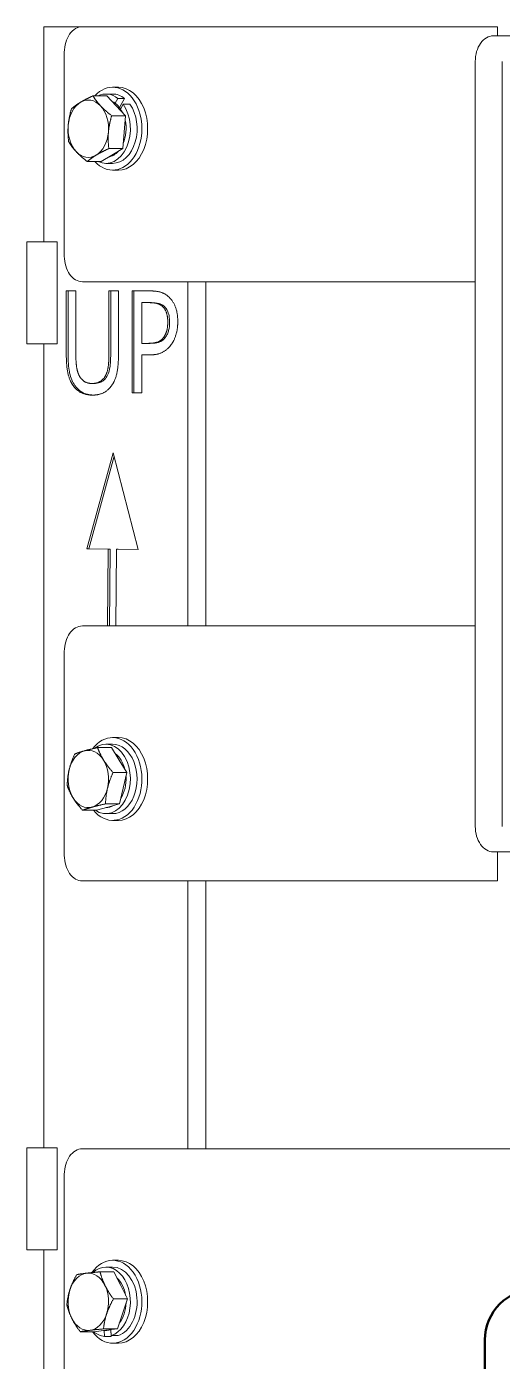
# Model space of a CAD drawing. Header units: inches. Extents: x 20 to 536, y 8 to 344.
# Drawn here: x 123.69 to 128.35, y 116.91 to 129.99 of the extents above; entities that cross this region are included whole.
import ezdxf

# ---------------------------------------------------------------- set-up
doc = ezdxf.new("R2010")
doc.units = ezdxf.units.IN
doc.header["$LTSCALE"] = 16
doc.header["$MEASUREMENT"] = 0
doc.layers.add('Visible (ANSI)', color=7, linetype='Continuous', lineweight=50)

msp = doc.modelspace()

# ---------------------------------------------------------------- linework, layer by layer
at = {"layer": 'Visible (ANSI)', "linetype": 'Continuous', "lineweight": 18}
for p, q in [((124.231315, 129.993472), (123.852454, 129.993472)), ((123.852454, 129.993472), (123.852454, 127.883472)), ((126.636789, 129.993472), (124.231315, 129.993472)), ((126.636789, 129.993472), (127.255508, 129.993472)), ((128.304398, 129.993472), (127.255508, 129.993472)), ((128.304398, 129.903472), (128.304398, 129.993472)), ((128.527137, 129.903472), (128.261972, 129.903472)), ((124.054538, 129.743472), (124.054538, 127.743472)), ((128.085195, 122.153472), (128.085195, 129.653472)), ((128.35036, 122.153472), (128.35036, 129.653472)), ((124.472055, 129.315535), (124.335652, 129.315535)), ((124.528299, 129.333472), (124.461831, 129.333472)), ((124.472055, 129.315535), (124.56369, 129.217932)), ((124.528299, 129.399472), (124.584868, 129.399472)), ((124.578534, 129.290728), (124.553139, 129.243045)), ((124.645002, 129.290728), (124.578534, 129.290728)), ((124.596635, 129.199911), (124.645002, 129.290728)), ((124.56369, 129.217932), (124.655325, 129.120328)), ((124.606233, 129.186494), (124.631627, 129.234177)), ((124.698095, 129.234177), (124.631627, 129.234177)), ((124.655325, 129.120328), (124.518922, 129.120328)), ((124.655325, 129.120328), (124.641373, 128.959297)), ((124.641373, 128.959297), (124.627421, 128.798266)), ((124.627421, 128.798266), (124.491019, 128.798266)), ((124.627421, 128.798266), (124.521834, 128.734838)), ((124.416247, 128.67141), (124.279845, 128.67141)), ((124.521834, 128.734838), (124.416247, 128.67141)), ((124.528299, 128.653472), (124.461831, 128.653472)), ((124.528299, 128.587472), (124.584868, 128.587472)), ((123.685347, 127.883472), (123.985036, 127.883472)), ((123.685347, 127.883472), (123.685347, 126.883472)), ((123.985036, 127.883472), (123.985036, 126.883472)), ((124.231315, 127.493472), (126.636789, 127.493472)), ((125.266667, 124.118472), (125.266667, 127.493472)), ((125.443444, 127.493472), (125.443444, 124.118472)), ((127.255508, 127.493472), (126.636789, 127.493472)), ((127.255508, 127.493472), (128.085195, 127.493472)), ((124.073851, 126.779056), (124.073851, 127.403043)), ((124.073851, 127.403043), (124.167826, 127.403043)), ((124.091528, 126.779056), (124.091528, 127.403043)), ((124.167826, 127.403043), (124.167826, 126.779056)), ((124.491582, 127.403043), (124.585558, 127.403043)), ((124.491582, 126.775815), (124.491582, 127.403043)), ((124.50926, 126.775815), (124.50926, 127.403043)), ((124.585558, 127.403043), (124.585558, 126.779056)), ((124.720217, 126.403043), (124.720217, 127.403043)), ((124.720217, 127.403043), (124.897854, 127.403043)), ((124.737895, 126.403043), (124.737895, 127.403043)), ((124.892123, 127.28797), (124.814193, 127.28797)), ((124.814193, 127.28797), (124.814193, 126.889267)), ((124.892123, 127.28797), (124.909801, 127.28797)), ((125.029075, 126.949234), (125.046753, 126.949234)), ((123.685347, 126.883472), (123.985036, 126.883472)), ((123.852454, 126.883472), (123.852454, 119.003472)), ((124.814193, 126.889267), (124.878371, 126.889267)), ((124.878371, 126.889267), (124.896049, 126.889267)), ((124.814193, 126.775815), (124.814193, 126.403043)), ((124.893843, 126.775815), (124.814193, 126.775815)), ((124.329418, 126.495426), (124.347095, 126.495426)), ((124.814193, 126.403043), (124.720217, 126.403043)), ((124.276138, 124.87396), (124.533954, 125.81712)), ((124.293815, 124.87396), (124.542519, 125.783783)), ((124.533954, 125.81712), (124.778045, 124.867024)), ((124.485594, 124.871861), (124.276138, 124.87396)), ((124.276138, 124.87396), (124.293815, 124.87396)), ((124.503272, 124.871861), (124.293815, 124.87396)), ((124.479055, 124.118472), (124.485594, 124.871861)), ((124.485594, 124.871861), (124.503272, 124.871861)), ((124.496733, 124.118472), (124.503272, 124.871861)), ((124.565705, 124.870536), (124.560104, 124.118472)), ((124.565705, 124.870536), (124.583382, 124.870536)), ((124.778045, 124.867024), (124.565705, 124.870536)), ((124.77797, 124.867318), (124.583382, 124.870536)), ((126.636789, 124.118472), (124.231315, 124.118472)), ((126.636789, 124.118472), (127.255508, 124.118472)), ((128.085195, 124.118472), (127.255508, 124.118472)), ((124.054538, 123.868472), (124.054538, 121.868472)), ((124.528299, 123.024472), (124.584868, 123.024472)), ((124.518125, 122.925616), (124.381723, 122.925616)), ((124.528299, 122.958472), (124.461831, 122.958472)), ((124.518125, 122.925616), (124.593675, 122.80353)), ((124.593675, 122.80353), (124.669224, 122.681445)), ((124.669224, 122.681445), (124.532822, 122.681445)), ((124.669224, 122.681445), (124.632237, 122.527873)), ((124.632237, 122.527873), (124.59525, 122.374301)), ((124.482713, 122.342815), (124.370177, 122.311329)), ((124.59525, 122.374301), (124.458847, 122.374301)), ((124.59525, 122.374301), (124.482713, 122.342815)), ((124.370177, 122.311329), (124.233774, 122.311329)), ((124.528299, 122.278472), (124.461831, 122.278472)), ((124.528299, 122.212472), (124.584868, 122.212472)), ((128.261972, 121.903472), (128.527137, 121.903472)), ((128.304398, 121.618472), (128.304398, 121.903472)), ((124.231315, 121.618472), (126.636789, 121.618472)), ((125.266667, 118.993472), (125.266667, 121.618472)), ((125.443444, 121.618472), (125.443444, 118.993472)), ((127.255508, 121.618472), (126.636789, 121.618472)), ((127.255508, 121.618472), (128.304398, 121.618472)), ((123.685347, 119.003472), (123.985036, 119.003472)), ((123.685347, 119.003472), (123.685347, 118.003472)), ((123.985036, 119.003472), (123.985036, 118.003472)), ((126.636789, 118.993472), (124.231315, 118.993472)), ((126.636789, 118.993472), (127.255508, 118.993472)), ((128.679165, 118.993472), (127.255508, 118.993472)), ((124.054538, 118.743472), (124.054538, 116.743472)), ((123.685347, 118.003472), (123.985036, 118.003472)), ((123.852454, 118.003472), (123.852454, 110.123472)), ((124.528299, 117.899472), (124.584868, 117.899472)), ((124.54173, 117.787135), (124.405328, 117.787135)), ((124.528299, 117.833472), (124.461831, 117.833472)), ((124.54173, 117.787135), (124.607251, 117.653965)), ((124.607251, 117.653965), (124.672772, 117.520794)), ((124.672772, 117.520794), (124.536369, 117.520794)), ((124.672772, 117.520794), (124.623982, 117.373963)), ((124.623982, 117.373963), (124.575192, 117.227131)), ((124.346572, 117.19981), (124.210169, 117.19981)), ((124.460882, 117.21347), (124.346572, 117.19981)), ((124.575192, 117.227131), (124.43879, 117.227131)), ((124.445321, 117.211611), (124.448765, 117.153975)), ((124.515233, 117.153975), (124.448765, 117.153975)), ((124.452531, 117.212472), (124.461831, 117.212472)), ((124.575192, 117.227131), (124.460882, 117.21347)), ((124.515233, 117.153975), (124.511318, 117.219498)), ((124.514997, 117.16189), (124.511553, 117.219526)), ((124.581465, 117.16189), (124.514997, 117.16189)), ((124.528299, 117.087472), (124.584868, 117.087472))]:
    msp.add_line(p, q, dxfattribs=at)
at = {"layer": 'Visible (ANSI)'}
msp.add_line((128.179267, 117.118472), (128.179267, 101.618472), dxfattribs=at)
msp.add_arc((128.679267, 117.118472), 0.5, 90, 180, dxfattribs=at)
at = {"layer": 'Visible (ANSI)', "linetype": 'Continuous', "lineweight": 18}
for centre, major_axis, start_param, end_param in [((124.231315, 129.743472), (0, 0.25), 0, 1.570796327), ((128.261972, 129.653472), (0, 0.25), 0, 1.570796327), ((124.528299, 128.993472), (0, -0.406), 5.62852815, 10.079435118), ((124.290002, 128.993472), (0, 0.281), 5.637665028, 6.684862579), ((124.461831, 128.993472), (0, 0.34), 5.776344408, 6.609463366), ((124.528299, 128.993472), (0, 0.34), 5.776344408, 6.283185307), ((124.584868, 128.993472), (0, -0.406), 0, 3.141592654), ((124.290002, 128.993472), (0, -0.281), 3.543269925, 4.590467477), ((124.461831, 128.993472), (0, -0.34), 5.956907248, 8.640578302), ((124.290002, 128.993472), (0, 0.281), 4.590467477, 5.637665028), ((124.461831, 128.993472), (0, 0.281), 5.308978608, 5.966351448), ((124.528299, 128.993472), (0, -0.34), 0, 2.357392994), ((124.290002, 128.993472), (0, -0.281), 4.590467477, 5.637665028), ((124.461831, 128.993472), (0, -0.281), 1.025429241, 1.872320405), ((124.290002, 128.993472), (0, 0.281), 3.543269925, 4.590467477), ((124.290002, 128.993472), (0, -0.281), 5.637665028, 6.684862579), ((124.461831, 128.993472), (0, -0.281), 0.137131498, 0.666223046), ((124.231315, 127.743472), (0, -0.25), 4.71238898, 6.283185307), ((124.231315, 123.868472), (0, 0.25), 0, 1.570796327), ((124.528299, 122.618472), (0, -0.406), 5.570349675, 10.178685668), ((124.461831, 122.618472), (0, 0.34), 2.698342459, 6.774469498), ((124.584868, 122.618472), (0, -0.406), 0, 3.141592654), ((124.290002, 122.618472), (0, 0.281), 0.195315857, 1.242513408), ((124.290002, 122.618472), (0, 0.281), 5.431303613, 6.478501164), ((124.528299, 122.618472), (0, -0.34), 0, 3.141592654), ((124.461831, 122.618472), (0, -0.281), 1.921684503, 2.657737416), ((124.290002, 122.618472), (0, 0.281), 4.384106062, 5.431303613), ((124.290002, 122.618472), (0, -0.281), 4.384106062, 5.431303613), ((124.461831, 122.618472), (0, -0.281), 0.8291374, 1.655889416), ((124.290002, 122.618472), (0, -0.281), 0.195315857, 1.242513408), ((124.290002, 122.618472), (0, -0.281), 5.431303613, 6.478501164), ((124.461831, 122.618472), (0, -0.281), 0.009201712, 0.381430001), ((128.261972, 122.153472), (0, -0.25), 4.71238898, 6.283185307), ((124.231315, 121.868472), (0, -0.25), 4.71238898, 6.283185307), ((124.231315, 118.743472), (0, 0.25), 0, 1.570796327), ((124.528299, 117.493472), (0, -0.406), 5.520969239, 10.214952582), ((124.584868, 117.493472), (0, -0.406), 0, 3.141592654), ((124.290002, 117.493472), (0, 0.281), 0.084303454, 1.131501005), ((124.290002, 117.493472), (0, 0.281), 5.32029121, 6.367488761), ((124.461831, 117.493472), (0, 0.34), 3.364575487, 6.851491908), ((124.528299, 117.493472), (0, -0.34), 0.222982833, 3.141592654), ((124.290002, 117.493472), (0, 0.281), 4.273093658, 5.32029121), ((124.461831, 117.493472), (0, -0.281), 1.794127181, 2.563269931), ((124.290002, 117.493472), (0, -0.281), 4.273093658, 5.32029121), ((124.290002, 117.493472), (0, -0.281), 0.084303454, 1.131501005), ((124.461831, 117.493472), (0, -0.281), 0.727426626, 1.535575383), ((124.290002, 117.493472), (0, -0.281), 5.32029121, 6.367488761), ((124.461831, 117.493472), (0, -0.34), 5.754982649, 6.228809381), ((124.461831, 117.493472), (0, -0.281), 0, 0.206794116)]:
    msp.add_ellipse(centre, major_axis=major_axis, ratio=0.707106781, start_param=start_param, end_param=end_param, dxfattribs=at)
for points in [[(124.212318, 129.252107), (124.261322, 129.281544), (124.335652, 129.315535)], [(124.335652, 129.315535), (124.367013, 129.263229), (124.409541, 129.217932)], [(124.09278, 129.027648), (124.099255, 129.102382), (124.124478, 129.188679)], [(124.124478, 129.188679), (124.163315, 129.22267), (124.212318, 129.252107)], [(124.409541, 129.217932), (124.452068, 129.172634), (124.518922, 129.120328)], [(124.096575, 128.866616), (124.086304, 128.952913), (124.09278, 129.027648)], [(124.518922, 129.120328), (124.493699, 129.034032), (124.487224, 128.959297)], [(124.487224, 128.959297), (124.480749, 128.884563), (124.491019, 128.798266)], [(124.170463, 128.769013), (124.127935, 128.814311), (124.096575, 128.866616)], [(124.279845, 128.67141), (124.212991, 128.723716), (124.170463, 128.769013)], [(124.491019, 128.798266), (124.416688, 128.764275), (124.367685, 128.734838)], [(124.367685, 128.734838), (124.318682, 128.705401), (124.279845, 128.67141)], [(124.101916, 122.709072), (124.119081, 122.780345), (124.15665, 122.862644)], [(124.15665, 122.862644), (124.199211, 122.879517), (124.251439, 122.89413)], [(124.251439, 122.89413), (124.303668, 122.908742), (124.381723, 122.925616)], [(124.381723, 122.925616), (124.404463, 122.86019), (124.439525, 122.80353)], [(124.439525, 122.80353), (124.474588, 122.74687), (124.532822, 122.681445)], [(124.082675, 122.5555), (124.08475, 122.637799), (124.101916, 122.709072)], [(124.532822, 122.681445), (124.495253, 122.599146), (124.478088, 122.527873)], [(124.140478, 122.433415), (124.105415, 122.490075), (124.082675, 122.5555)], [(124.478088, 122.527873), (124.460922, 122.4566), (124.458847, 122.374301)], [(124.233774, 122.311329), (124.175541, 122.376755), (124.140478, 122.433415)], [(124.328564, 122.342815), (124.276336, 122.328203), (124.233774, 122.311329)], [(124.458847, 122.374301), (124.380792, 122.357428), (124.328564, 122.342815)], [(124.110171, 117.612982), (124.132814, 117.681127), (124.176707, 117.759814)], [(124.176707, 117.759814), (124.220219, 117.767134), (124.273271, 117.773474)], [(124.273271, 117.773474), (124.326322, 117.779815), (124.405328, 117.787135)], [(124.405328, 117.787135), (124.422693, 117.715769), (124.453102, 117.653965)], [(124.453102, 117.653965), (124.48351, 117.59216), (124.536369, 117.520794)], [(124.079128, 117.466151), (124.087527, 117.544838), (124.110171, 117.612982)], [(124.536369, 117.520794), (124.492476, 117.442107), (124.469833, 117.373963)], [(124.126902, 117.33298), (124.096493, 117.394785), (124.079128, 117.466151)], [(124.469833, 117.373963), (124.447189, 117.305818), (124.43879, 117.227131)], [(124.210169, 117.19981), (124.15731, 117.271176), (124.126902, 117.33298)], [(124.306733, 117.21347), (124.253681, 117.20713), (124.210169, 117.19981)], [(124.43879, 117.227131), (124.359784, 117.21981), (124.306733, 117.21347)]]:
    msp.add_rational_spline(points, [1, 1.0379548493, 1], degree=2, dxfattribs=at)
for points in [[(124.897854, 127.403043), (124.960886, 127.403043), (125.049131, 127.37387), (125.082939, 127.340644)], [(125.082939, 127.340644), (125.122478, 127.302557), (125.167173, 127.185053), (125.167173, 127.101584)], [(125.018188, 127.249883), (124.99584, 127.270952), (124.936246, 127.28797), (124.892123, 127.28797)], [(125.069187, 127.097533), (125.069187, 127.149396), (125.043974, 127.225571), (125.018188, 127.249883)], [(125.029075, 126.949234), (125.050277, 126.979218), (125.069187, 127.049721), (125.069187, 127.097533)], [(125.167173, 127.101584), (125.167173, 127.036755), (125.134511, 126.920061), (125.105287, 126.879542)], [(124.878371, 126.889267), (124.935673, 126.889267), (125.006154, 126.915199), (125.029075, 126.949234)], [(125.105287, 126.879542), (125.068614, 126.828489), (124.969481, 126.775815), (124.893843, 126.775815)], [(124.141467, 126.474356), (124.104221, 126.52622), (124.073851, 126.672087), (124.073851, 126.779056)], [(124.167826, 126.779056), (124.167826, 126.709364), (124.180433, 126.615361), (124.198196, 126.577273)], [(124.461212, 126.577273), (124.478976, 126.615361), (124.491582, 126.708554), (124.491582, 126.775815)], [(124.585558, 126.779056), (124.585558, 126.674518), (124.555761, 126.525409), (124.517941, 126.474356)], [(124.198196, 126.577273), (124.217106, 126.536755), (124.28243, 126.495426), (124.329418, 126.495426)], [(124.329418, 126.495426), (124.37354, 126.495426), (124.442303, 126.536755), (124.461212, 126.577273)], [(124.329418, 126.381973), (124.266959, 126.381973), (124.174129, 126.428165), (124.141467, 126.474356)], [(124.517941, 126.474356), (124.484133, 126.427354), (124.394742, 126.381973), (124.329418, 126.381973)]]:
    msp.add_open_spline(points, degree=2, dxfattribs=at)
for points, knots in [([(125.035866, 127.249883), (125.015668, 127.268925), (124.995275, 127.276162), (124.960375, 127.286128), (124.933507, 127.28797), (124.909801, 127.28797)], [-0.3818938296, -0.3818938296, -0.3818938296, -0.3818938296, -0.2554611271, -0.2554611271, 0, 0, 0, 0]), ([(125.086864, 127.097533), (125.086864, 127.117815), (125.085418, 127.138278), (125.077545, 127.180631), (125.071417, 127.196587), (125.058353, 127.224319), (125.048014, 127.238429), (125.035866, 127.249883)], [-0.3372795691, -0.3372795691, -0.3372795691, -0.3372795691, -0.2539165575, -0.2539165575, -0.1573425254, -0.1573425254, 0, 0, 0, 0]), ([(125.046753, 126.949234), (125.053537, 126.958828), (125.059708, 126.969235), (125.070707, 126.99264), (125.074603, 127.004007), (125.084435, 127.040664), (125.086864, 127.06955), (125.086864, 127.097533)], [-0.3778990738, -0.3778990738, -0.3778990738, -0.3778990738, -0.2983955769, -0.2983955769, -0.2132300142, -0.2132300142, 0, 0, 0, 0]), ([(124.896049, 126.889267), (124.91765, 126.889267), (124.940895, 126.890649), (124.986643, 126.899862), (125.000855, 126.906954), (125.024074, 126.921698), (125.036299, 126.933711), (125.046753, 126.949234)], [-0.3720280769, -0.3720280769, -0.3720280769, -0.3720280769, -0.2742790033, -0.2742790033, -0.1633485372, -0.1633485372, 0, 0, 0, 0]), ([(124.159145, 126.474356), (124.146843, 126.491485), (124.136232, 126.510498), (124.118474, 126.552766), (124.111657, 126.575409), (124.100315, 126.629887), (124.091528, 126.684052), (124.091528, 126.779056)], [-1.834872944, -1.834872944, -1.834872944, -1.834872944, -1.283211598, -1.283211598, -0.723930443, -0.723930443, 0, 0, 0, 0]), ([(124.47889, 126.577273), (124.490962, 126.603158), (124.498837, 126.631502), (124.505088, 126.677713), (124.50926, 126.712037), (124.50926, 126.775815)], [-1.425366243, -1.425366243, -1.425366243, -1.425366243, -0.485984079, -0.485984079, 0, 0, 0, 0]), ([(124.347095, 126.495426), (124.365855, 126.495426), (124.384653, 126.498227), (124.413995, 126.50927), (124.43121, 126.51715), (124.460296, 126.544965), (124.470658, 126.559634), (124.47889, 126.577273)], [-0.7299087878, -0.7299087878, -0.7299087878, -0.7299087878, -0.3783755563, -0.3783755563, -0.1610495695, -0.1610495695, 0, 0, 0, 0]), ([(124.338484, 126.382085), (124.319033, 126.382595), (124.29944, 126.384881), (124.261044, 126.394503), (124.242275, 126.401881), (124.199766, 126.42747), (124.177935, 126.447782), (124.159145, 126.474356)], [-0.7072680606, -0.7072680606, -0.7072680606, -0.7072680606, -0.4978653255, -0.4978653255, -0.2863653536, -0.2863653536, 0, 0, 0, 0])]:
    msp.add_open_spline(points, degree=3, knots=knots, dxfattribs=at)

doc.saveas('drawing.dxf')
